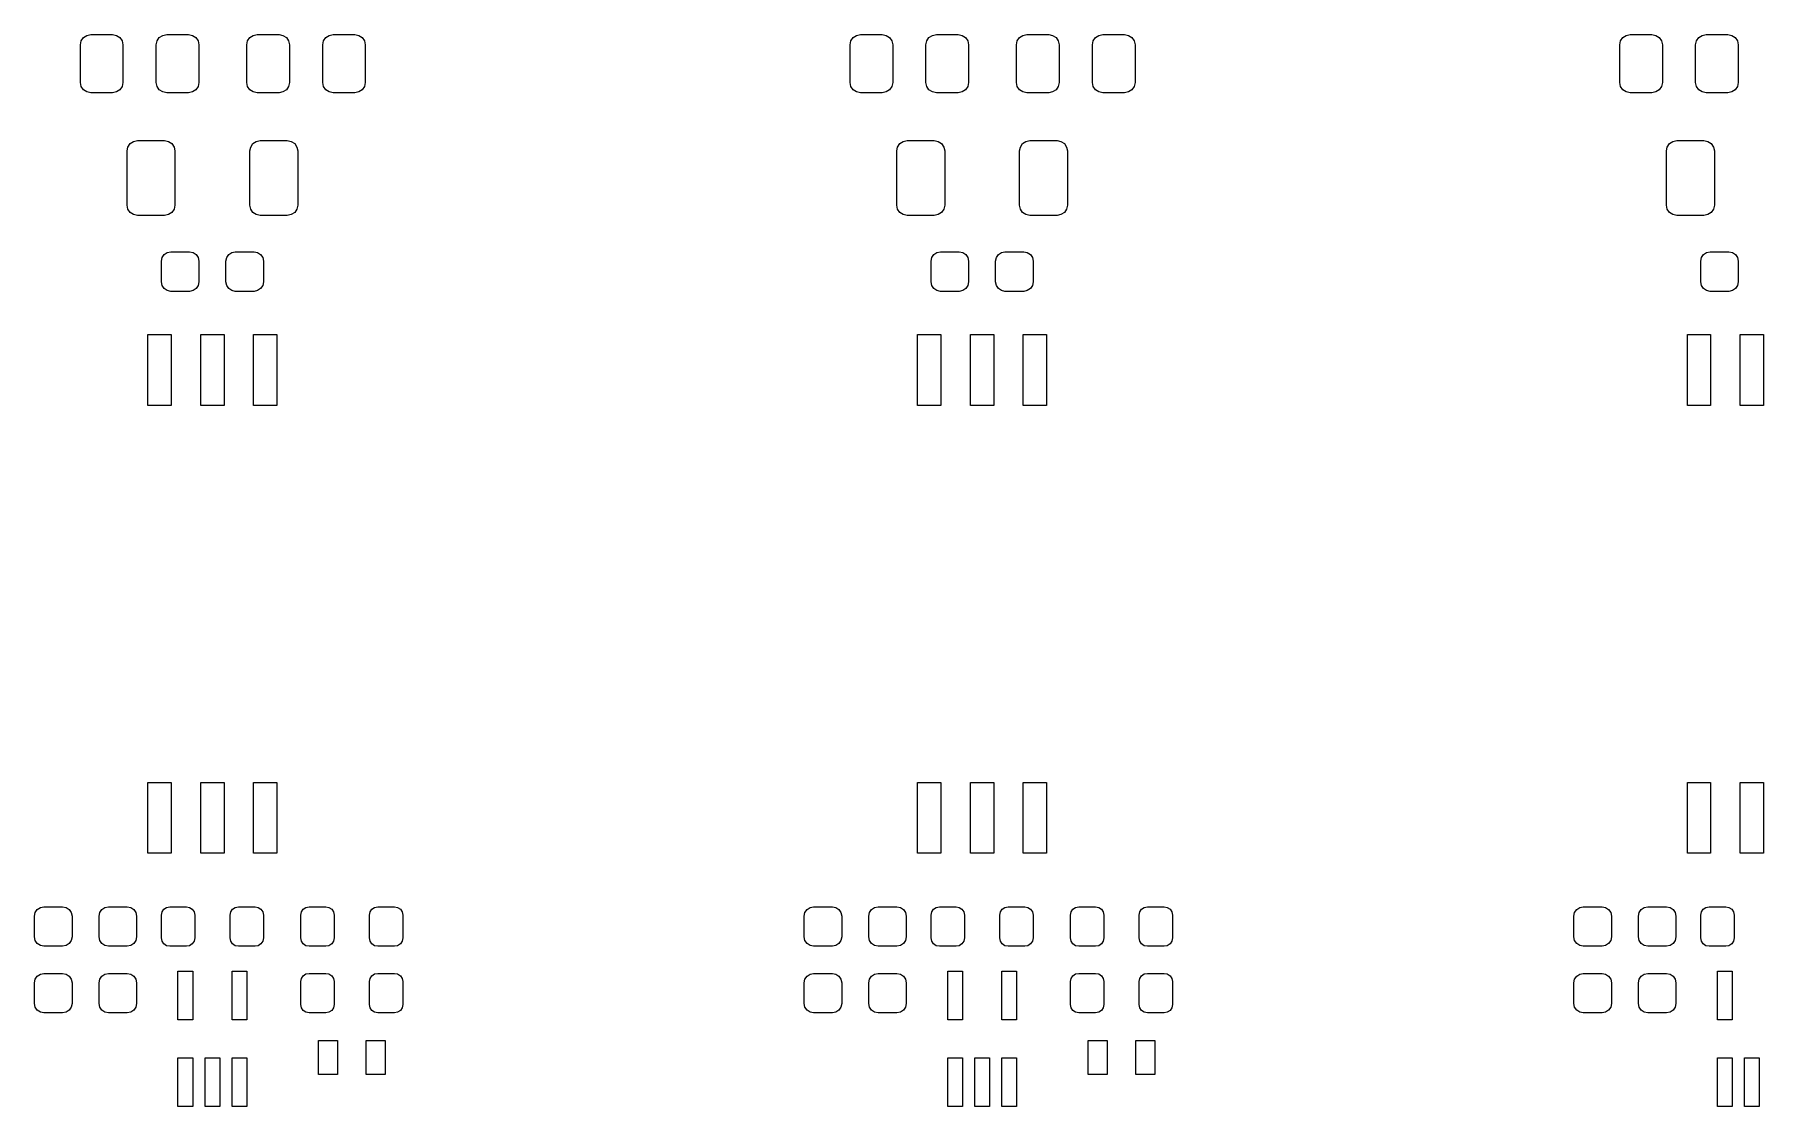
# Model space of a CAD drawing. Extents: x 64 to 235, y -116 to -62.
# Drawn here: x 110.52 to 152.08, y -116.13 to -90.35 of the extents above; entities that cross this region are included whole.
import ezdxf

# ---------------------------------------------------------------- set-up
doc = ezdxf.new("R2010")
doc.units = 0
doc.layers.add('BLACK', color=7, linetype='CONTINUOUS')

msp = doc.modelspace()

# ---------------------------------------------------------------- linework, layer by layer
at = {"layer": 'BLACK', "linetype": 'CONTINUOUS'}
for p, q in [((111.625, -90.6), (111.64403, -90.504329)), ((111.64403, -90.504329), (111.698223, -90.423223)), ((111.698223, -90.423223), (111.779329, -90.36903)), ((111.779329, -90.36903), (111.875, -90.35)), ((111.875, -90.35), (112.4, -90.35)), ((112.4, -90.35), (112.495671, -90.36903)), ((112.495671, -90.36903), (112.576777, -90.423223)), ((112.576777, -90.423223), (112.63097, -90.504329)), ((112.63097, -90.504329), (112.65, -90.6)), ((113.45, -90.6), (113.46903, -90.504329)), ((113.46903, -90.504329), (113.523223, -90.423223)), ((113.523223, -90.423223), (113.604329, -90.36903)), ((113.604329, -90.36903), (113.7, -90.35)), ((113.7, -90.35), (114.225, -90.35)), ((114.225, -90.35), (114.320671, -90.36903)), ((114.320671, -90.36903), (114.401777, -90.423223)), ((114.401777, -90.423223), (114.45597, -90.504329)), ((114.45597, -90.504329), (114.475, -90.6)), ((115.625, -90.6), (115.64403, -90.504329)), ((115.64403, -90.504329), (115.698223, -90.423223)), ((115.698223, -90.423223), (115.779329, -90.36903)), ((115.779329, -90.36903), (115.875, -90.35)), ((115.875, -90.35), (116.4, -90.35)), ((116.4, -90.35), (116.495671, -90.36903)), ((116.495671, -90.36903), (116.576777, -90.423223)), ((116.576777, -90.423223), (116.63097, -90.504329)), ((116.63097, -90.504329), (116.65, -90.6)), ((117.45, -90.6), (117.46903, -90.504329)), ((117.46903, -90.504329), (117.523223, -90.423223)), ((117.523223, -90.423223), (117.604329, -90.36903)), ((117.604329, -90.36903), (117.7, -90.35)), ((117.7, -90.35), (118.225, -90.35)), ((118.225, -90.35), (118.320671, -90.36903)), ((118.320671, -90.36903), (118.401777, -90.423223)), ((118.401777, -90.423223), (118.45597, -90.504329)), ((118.45597, -90.504329), (118.475, -90.6)), ((130.125, -90.6), (130.14403, -90.504329)), ((130.14403, -90.504329), (130.198223, -90.423223)), ((130.198223, -90.423223), (130.279329, -90.36903)), ((130.279329, -90.36903), (130.375, -90.35)), ((130.375, -90.35), (130.9, -90.35)), ((130.9, -90.35), (130.995671, -90.36903)), ((130.995671, -90.36903), (131.076777, -90.423223)), ((131.076777, -90.423223), (131.13097, -90.504329)), ((131.13097, -90.504329), (131.15, -90.6)), ((131.95, -90.6), (131.96903, -90.504329)), ((131.96903, -90.504329), (132.023223, -90.423223)), ((132.023223, -90.423223), (132.104329, -90.36903)), ((132.104329, -90.36903), (132.2, -90.35)), ((132.2, -90.35), (132.725, -90.35)), ((132.725, -90.35), (132.820671, -90.36903)), ((132.820671, -90.36903), (132.901777, -90.423223)), ((132.901777, -90.423223), (132.95597, -90.504329)), ((132.95597, -90.504329), (132.975, -90.6)), ((134.125, -90.6), (134.14403, -90.504329)), ((134.14403, -90.504329), (134.198223, -90.423223)), ((134.198223, -90.423223), (134.279329, -90.36903)), ((134.279329, -90.36903), (134.375, -90.35)), ((134.375, -90.35), (134.9, -90.35)), ((134.9, -90.35), (134.995671, -90.36903)), ((134.995671, -90.36903), (135.076777, -90.423223)), ((135.076777, -90.423223), (135.13097, -90.504329)), ((135.13097, -90.504329), (135.15, -90.6)), ((135.95, -90.6), (135.96903, -90.504329)), ((135.96903, -90.504329), (136.023223, -90.423223)), ((136.023223, -90.423223), (136.104329, -90.36903)), ((136.104329, -90.36903), (136.2, -90.35)), ((136.2, -90.35), (136.725, -90.35)), ((136.725, -90.35), (136.820671, -90.36903)), ((136.820671, -90.36903), (136.901777, -90.423223)), ((136.901777, -90.423223), (136.95597, -90.504329)), ((136.95597, -90.504329), (136.975, -90.6)), ((148.625, -90.6), (148.64403, -90.504329)), ((148.64403, -90.504329), (148.698223, -90.423223)), ((148.698223, -90.423223), (148.779329, -90.36903)), ((148.779329, -90.36903), (148.875, -90.35)), ((148.875, -90.35), (149.4, -90.35)), ((149.4, -90.35), (149.495671, -90.36903)), ((149.495671, -90.36903), (149.576777, -90.423223)), ((149.576777, -90.423223), (149.63097, -90.504329)), ((149.63097, -90.504329), (149.65, -90.6)), ((150.45, -90.6), (150.46903, -90.504329)), ((150.46903, -90.504329), (150.523223, -90.423223)), ((150.523223, -90.423223), (150.604329, -90.36903)), ((150.604329, -90.36903), (150.7, -90.35)), ((150.7, -90.35), (151.225, -90.35)), ((151.225, -90.35), (151.320671, -90.36903)), ((151.320671, -90.36903), (151.401777, -90.423223)), ((151.401777, -90.423223), (151.45597, -90.504329)), ((151.45597, -90.504329), (151.475, -90.6)), ((111.625, -91.5), (111.625, -90.6)), ((112.65, -90.6), (112.65, -91.5)), ((113.45, -91.5), (113.45, -90.6)), ((114.475, -90.6), (114.475, -91.5)), ((115.625, -91.5), (115.625, -90.6)), ((116.65, -90.6), (116.65, -91.5)), ((117.45, -91.5), (117.45, -90.6)), ((118.475, -90.6), (118.475, -91.5)), ((130.125, -91.5), (130.125, -90.6)), ((131.15, -90.6), (131.15, -91.5)), ((131.95, -91.5), (131.95, -90.6)), ((132.975, -90.6), (132.975, -91.5)), ((134.125, -91.5), (134.125, -90.6)), ((135.15, -90.6), (135.15, -91.5)), ((135.95, -91.5), (135.95, -90.6)), ((136.975, -90.6), (136.975, -91.5)), ((148.625, -91.5), (148.625, -90.6)), ((149.65, -90.6), (149.65, -91.5)), ((150.45, -91.5), (150.45, -90.6)), ((151.475, -90.6), (151.475, -91.5)), ((111.64403, -91.595671), (111.625, -91.5)), ((111.698223, -91.676777), (111.64403, -91.595671)), ((111.779329, -91.73097), (111.698223, -91.676777)), ((111.875, -91.75), (111.779329, -91.73097)), ((112.4, -91.75), (111.875, -91.75)), ((112.495671, -91.73097), (112.4, -91.75)), ((112.576777, -91.676777), (112.495671, -91.73097)), ((112.63097, -91.595671), (112.576777, -91.676777)), ((112.65, -91.5), (112.63097, -91.595671)), ((113.46903, -91.595671), (113.45, -91.5)), ((113.523223, -91.676777), (113.46903, -91.595671)), ((113.604329, -91.73097), (113.523223, -91.676777)), ((113.7, -91.75), (113.604329, -91.73097)), ((114.225, -91.75), (113.7, -91.75)), ((114.320671, -91.73097), (114.225, -91.75)), ((114.401777, -91.676777), (114.320671, -91.73097)), ((114.45597, -91.595671), (114.401777, -91.676777)), ((114.475, -91.5), (114.45597, -91.595671)), ((115.64403, -91.595671), (115.625, -91.5)), ((115.698223, -91.676777), (115.64403, -91.595671)), ((115.779329, -91.73097), (115.698223, -91.676777)), ((115.875, -91.75), (115.779329, -91.73097)), ((116.4, -91.75), (115.875, -91.75)), ((116.495671, -91.73097), (116.4, -91.75)), ((116.576777, -91.676777), (116.495671, -91.73097)), ((116.63097, -91.595671), (116.576777, -91.676777)), ((116.65, -91.5), (116.63097, -91.595671)), ((117.46903, -91.595671), (117.45, -91.5)), ((117.523223, -91.676777), (117.46903, -91.595671)), ((117.604329, -91.73097), (117.523223, -91.676777)), ((117.7, -91.75), (117.604329, -91.73097)), ((118.225, -91.75), (117.7, -91.75)), ((118.320671, -91.73097), (118.225, -91.75)), ((118.401777, -91.676777), (118.320671, -91.73097)), ((118.45597, -91.595671), (118.401777, -91.676777)), ((118.475, -91.5), (118.45597, -91.595671)), ((130.14403, -91.595671), (130.125, -91.5)), ((130.198223, -91.676777), (130.14403, -91.595671)), ((130.279329, -91.73097), (130.198223, -91.676777)), ((130.375, -91.75), (130.279329, -91.73097)), ((130.9, -91.75), (130.375, -91.75)), ((130.995671, -91.73097), (130.9, -91.75)), ((131.076777, -91.676777), (130.995671, -91.73097)), ((131.13097, -91.595671), (131.076777, -91.676777)), ((131.15, -91.5), (131.13097, -91.595671)), ((131.96903, -91.595671), (131.95, -91.5)), ((132.023223, -91.676777), (131.96903, -91.595671)), ((132.104329, -91.73097), (132.023223, -91.676777)), ((132.2, -91.75), (132.104329, -91.73097)), ((132.725, -91.75), (132.2, -91.75)), ((132.820671, -91.73097), (132.725, -91.75)), ((132.901777, -91.676777), (132.820671, -91.73097)), ((132.95597, -91.595671), (132.901777, -91.676777)), ((132.975, -91.5), (132.95597, -91.595671)), ((134.14403, -91.595671), (134.125, -91.5)), ((134.198223, -91.676777), (134.14403, -91.595671)), ((134.279329, -91.73097), (134.198223, -91.676777)), ((134.375, -91.75), (134.279329, -91.73097)), ((134.9, -91.75), (134.375, -91.75)), ((134.995671, -91.73097), (134.9, -91.75)), ((135.076777, -91.676777), (134.995671, -91.73097)), ((135.13097, -91.595671), (135.076777, -91.676777)), ((135.15, -91.5), (135.13097, -91.595671)), ((135.96903, -91.595671), (135.95, -91.5)), ((136.023223, -91.676777), (135.96903, -91.595671)), ((136.104329, -91.73097), (136.023223, -91.676777)), ((136.2, -91.75), (136.104329, -91.73097)), ((136.725, -91.75), (136.2, -91.75)), ((136.820671, -91.73097), (136.725, -91.75)), ((136.901777, -91.676777), (136.820671, -91.73097)), ((136.95597, -91.595671), (136.901777, -91.676777)), ((136.975, -91.5), (136.95597, -91.595671)), ((148.64403, -91.595671), (148.625, -91.5)), ((148.698223, -91.676777), (148.64403, -91.595671)), ((148.779329, -91.73097), (148.698223, -91.676777)), ((148.875, -91.75), (148.779329, -91.73097)), ((149.4, -91.75), (148.875, -91.75)), ((149.495671, -91.73097), (149.4, -91.75)), ((149.576777, -91.676777), (149.495671, -91.73097)), ((149.63097, -91.595671), (149.576777, -91.676777)), ((149.65, -91.5), (149.63097, -91.595671)), ((150.46903, -91.595671), (150.45, -91.5)), ((150.523223, -91.676777), (150.46903, -91.595671)), ((150.604329, -91.73097), (150.523223, -91.676777)), ((150.7, -91.75), (150.604329, -91.73097)), ((151.225, -91.75), (150.7, -91.75)), ((151.320671, -91.73097), (151.225, -91.75)), ((151.401777, -91.676777), (151.320671, -91.73097)), ((151.45597, -91.595671), (151.401777, -91.676777)), ((151.475, -91.5), (151.45597, -91.595671)), ((112.75, -93.15), (112.76903, -93.054329)), ((112.76903, -93.054329), (112.823223, -92.973223)), ((112.823223, -92.973223), (112.904329, -92.91903)), ((112.904329, -92.91903), (113, -92.9)), ((113, -92.9), (113.65, -92.9)), ((113.65, -92.9), (113.745671, -92.91903)), ((113.745671, -92.91903), (113.826777, -92.973223)), ((113.826777, -92.973223), (113.88097, -93.054329)), ((113.88097, -93.054329), (113.9, -93.15)), ((115.7, -93.15), (115.71903, -93.054329)), ((115.71903, -93.054329), (115.773223, -92.973223)), ((115.773223, -92.973223), (115.854329, -92.91903)), ((115.854329, -92.91903), (115.95, -92.9)), ((115.95, -92.9), (116.6, -92.9)), ((116.6, -92.9), (116.695671, -92.91903)), ((116.695671, -92.91903), (116.776777, -92.973223)), ((116.776777, -92.973223), (116.83097, -93.054329)), ((116.83097, -93.054329), (116.85, -93.15)), ((131.25, -93.15), (131.26903, -93.054329)), ((131.26903, -93.054329), (131.323223, -92.973223)), ((131.323223, -92.973223), (131.404329, -92.91903)), ((131.404329, -92.91903), (131.5, -92.9)), ((131.5, -92.9), (132.15, -92.9)), ((132.15, -92.9), (132.245671, -92.91903)), ((132.245671, -92.91903), (132.326777, -92.973223)), ((132.326777, -92.973223), (132.38097, -93.054329)), ((132.38097, -93.054329), (132.4, -93.15)), ((134.2, -93.15), (134.21903, -93.054329)), ((134.21903, -93.054329), (134.273223, -92.973223)), ((134.273223, -92.973223), (134.354329, -92.91903)), ((134.354329, -92.91903), (134.45, -92.9)), ((134.45, -92.9), (135.1, -92.9)), ((135.1, -92.9), (135.195671, -92.91903)), ((135.195671, -92.91903), (135.276777, -92.973223)), ((135.276777, -92.973223), (135.33097, -93.054329)), ((135.33097, -93.054329), (135.35, -93.15)), ((149.75, -93.15), (149.76903, -93.054329)), ((149.76903, -93.054329), (149.823223, -92.973223)), ((149.823223, -92.973223), (149.904329, -92.91903)), ((149.904329, -92.91903), (150, -92.9)), ((150, -92.9), (150.65, -92.9)), ((150.65, -92.9), (150.745671, -92.91903)), ((150.745671, -92.91903), (150.826777, -92.973223)), ((150.826777, -92.973223), (150.88097, -93.054329)), ((150.88097, -93.054329), (150.9, -93.15)), ((112.75, -94.45), (112.75, -93.15)), ((113.9, -93.15), (113.9, -94.45)), ((115.7, -94.45), (115.7, -93.15)), ((116.85, -93.15), (116.85, -94.45)), ((131.25, -94.45), (131.25, -93.15)), ((132.4, -93.15), (132.4, -94.45)), ((134.2, -94.45), (134.2, -93.15)), ((135.35, -93.15), (135.35, -94.45)), ((149.75, -94.45), (149.75, -93.15)), ((150.9, -93.15), (150.9, -94.45)), ((112.76903, -94.545671), (112.75, -94.45)), ((112.823223, -94.626777), (112.76903, -94.545671)), ((112.904329, -94.68097), (112.823223, -94.626777)), ((113, -94.7), (112.904329, -94.68097)), ((113.65, -94.7), (113, -94.7)), ((113.745671, -94.68097), (113.65, -94.7)), ((113.826777, -94.626777), (113.745671, -94.68097)), ((113.88097, -94.545671), (113.826777, -94.626777)), ((113.9, -94.45), (113.88097, -94.545671)), ((115.71903, -94.545671), (115.7, -94.45)), ((115.773223, -94.626777), (115.71903, -94.545671)), ((115.854329, -94.68097), (115.773223, -94.626777)), ((115.95, -94.7), (115.854329, -94.68097)), ((116.6, -94.7), (115.95, -94.7)), ((116.695671, -94.68097), (116.6, -94.7)), ((116.776777, -94.626777), (116.695671, -94.68097)), ((116.83097, -94.545671), (116.776777, -94.626777)), ((116.85, -94.45), (116.83097, -94.545671)), ((131.26903, -94.545671), (131.25, -94.45)), ((131.323223, -94.626777), (131.26903, -94.545671)), ((131.404329, -94.68097), (131.323223, -94.626777)), ((131.5, -94.7), (131.404329, -94.68097)), ((132.15, -94.7), (131.5, -94.7)), ((132.245671, -94.68097), (132.15, -94.7)), ((132.326777, -94.626777), (132.245671, -94.68097)), ((132.38097, -94.545671), (132.326777, -94.626777)), ((132.4, -94.45), (132.38097, -94.545671)), ((134.21903, -94.545671), (134.2, -94.45)), ((134.273223, -94.626777), (134.21903, -94.545671)), ((134.354329, -94.68097), (134.273223, -94.626777)), ((134.45, -94.7), (134.354329, -94.68097)), ((135.1, -94.7), (134.45, -94.7)), ((135.195671, -94.68097), (135.1, -94.7)), ((135.276777, -94.626777), (135.195671, -94.68097)), ((135.33097, -94.545671), (135.276777, -94.626777)), ((135.35, -94.45), (135.33097, -94.545671)), ((149.76903, -94.545671), (149.75, -94.45)), ((149.823223, -94.626777), (149.76903, -94.545671)), ((149.904329, -94.68097), (149.823223, -94.626777)), ((150, -94.7), (149.904329, -94.68097)), ((150.65, -94.7), (150, -94.7)), ((150.745671, -94.68097), (150.65, -94.7)), ((150.826777, -94.626777), (150.745671, -94.68097)), ((150.88097, -94.545671), (150.826777, -94.626777)), ((150.9, -94.45), (150.88097, -94.545671)), ((113.713896, -95.592127), (113.8, -95.575)), ((113.8, -95.575), (114.25, -95.575)), ((114.25, -95.575), (114.336104, -95.592127)), ((115.263896, -95.592127), (115.35, -95.575)), ((115.35, -95.575), (115.8, -95.575)), ((115.8, -95.575), (115.886104, -95.592127)), ((132.213896, -95.592127), (132.3, -95.575)), ((132.3, -95.575), (132.75, -95.575)), ((132.75, -95.575), (132.836104, -95.592127)), ((133.763896, -95.592127), (133.85, -95.575)), ((133.85, -95.575), (134.3, -95.575)), ((134.3, -95.575), (134.386104, -95.592127)), ((150.713896, -95.592127), (150.8, -95.575)), ((150.8, -95.575), (151.25, -95.575)), ((151.25, -95.575), (151.336104, -95.592127)), ((113.575, -95.8), (113.592127, -95.713896)), ((113.575, -96.3), (113.575, -95.8)), ((113.592127, -95.713896), (113.640901, -95.640901)), ((113.640901, -95.640901), (113.713896, -95.592127)), ((114.336104, -95.592127), (114.409099, -95.640901)), ((114.409099, -95.640901), (114.457873, -95.713896)), ((114.457873, -95.713896), (114.475, -95.8)), ((114.475, -95.8), (114.475, -96.3)), ((115.125, -95.8), (115.142127, -95.713896)), ((115.125, -96.3), (115.125, -95.8)), ((115.142127, -95.713896), (115.190901, -95.640901)), ((115.190901, -95.640901), (115.263896, -95.592127)), ((115.886104, -95.592127), (115.959099, -95.640901)), ((115.959099, -95.640901), (116.007873, -95.713896)), ((116.007873, -95.713896), (116.025, -95.8)), ((116.025, -95.8), (116.025, -96.3)), ((132.075, -95.8), (132.092127, -95.713896)), ((132.075, -96.3), (132.075, -95.8)), ((132.092127, -95.713896), (132.140901, -95.640901)), ((132.140901, -95.640901), (132.213896, -95.592127)), ((132.836104, -95.592127), (132.909099, -95.640901)), ((132.909099, -95.640901), (132.957873, -95.713896)), ((132.957873, -95.713896), (132.975, -95.8)), ((132.975, -95.8), (132.975, -96.3)), ((133.625, -95.8), (133.642127, -95.713896)), ((133.625, -96.3), (133.625, -95.8)), ((133.642127, -95.713896), (133.690901, -95.640901)), ((133.690901, -95.640901), (133.763896, -95.592127)), ((134.386104, -95.592127), (134.459099, -95.640901)), ((134.459099, -95.640901), (134.507873, -95.713896)), ((134.507873, -95.713896), (134.525, -95.8)), ((134.525, -95.8), (134.525, -96.3)), ((150.575, -95.8), (150.592127, -95.713896)), ((150.575, -96.3), (150.575, -95.8)), ((150.592127, -95.713896), (150.640901, -95.640901)), ((150.640901, -95.640901), (150.713896, -95.592127)), ((151.336104, -95.592127), (151.409099, -95.640901)), ((151.409099, -95.640901), (151.457873, -95.713896)), ((151.457873, -95.713896), (151.475, -95.8)), ((151.475, -95.8), (151.475, -96.3)), ((113.592127, -96.386104), (113.575, -96.3)), ((113.640901, -96.459099), (113.592127, -96.386104)), ((114.457873, -96.386104), (114.409099, -96.459099)), ((114.475, -96.3), (114.457873, -96.386104)), ((115.142127, -96.386104), (115.125, -96.3)), ((115.190901, -96.459099), (115.142127, -96.386104)), ((116.007873, -96.386104), (115.959099, -96.459099)), ((116.025, -96.3), (116.007873, -96.386104)), ((132.092127, -96.386104), (132.075, -96.3)), ((132.140901, -96.459099), (132.092127, -96.386104)), ((132.957873, -96.386104), (132.909099, -96.459099)), ((132.975, -96.3), (132.957873, -96.386104)), ((133.642127, -96.386104), (133.625, -96.3)), ((133.690901, -96.459099), (133.642127, -96.386104)), ((134.507873, -96.386104), (134.459099, -96.459099)), ((134.525, -96.3), (134.507873, -96.386104)), ((150.592127, -96.386104), (150.575, -96.3)), ((150.640901, -96.459099), (150.592127, -96.386104)), ((151.457873, -96.386104), (151.409099, -96.459099)), ((151.475, -96.3), (151.457873, -96.386104)), ((113.713896, -96.507873), (113.640901, -96.459099)), ((113.8, -96.525), (113.713896, -96.507873)), ((114.25, -96.525), (113.8, -96.525)), ((114.336104, -96.507873), (114.25, -96.525)), ((114.409099, -96.459099), (114.336104, -96.507873)), ((115.263896, -96.507873), (115.190901, -96.459099)), ((115.35, -96.525), (115.263896, -96.507873)), ((115.8, -96.525), (115.35, -96.525)), ((115.886104, -96.507873), (115.8, -96.525)), ((115.959099, -96.459099), (115.886104, -96.507873)), ((132.213896, -96.507873), (132.140901, -96.459099)), ((132.3, -96.525), (132.213896, -96.507873)), ((132.75, -96.525), (132.3, -96.525)), ((132.836104, -96.507873), (132.75, -96.525)), ((132.909099, -96.459099), (132.836104, -96.507873)), ((133.763896, -96.507873), (133.690901, -96.459099)), ((133.85, -96.525), (133.763896, -96.507873)), ((134.3, -96.525), (133.85, -96.525)), ((134.386104, -96.507873), (134.3, -96.525)), ((134.459099, -96.459099), (134.386104, -96.507873)), ((150.713896, -96.507873), (150.640901, -96.459099)), ((150.8, -96.525), (150.713896, -96.507873)), ((151.25, -96.525), (150.8, -96.525)), ((151.336104, -96.507873), (151.25, -96.525)), ((151.409099, -96.459099), (151.336104, -96.507873)), ((113.2506, -99.2661), (113.2506, -97.5643)), ((113.2506, -97.5643), (113.8094, -97.5643)), ((113.8094, -97.5643), (113.8094, -99.2661)), ((114.5206, -99.2661), (114.5206, -97.5643)), ((114.5206, -97.5643), (115.0794, -97.5643)), ((115.0794, -97.5643), (115.0794, -99.2661)), ((115.7906, -99.2661), (115.7906, -97.5643)), ((115.7906, -97.5643), (116.3494, -97.5643)), ((116.3494, -97.5643), (116.3494, -99.2661)), ((131.7506, -99.2661), (131.7506, -97.5643)), ((131.7506, -97.5643), (132.3094, -97.5643)), ((132.3094, -97.5643), (132.3094, -99.2661)), ((133.0206, -99.2661), (133.0206, -97.5643)), ((133.0206, -97.5643), (133.5794, -97.5643)), ((133.5794, -97.5643), (133.5794, -99.2661)), ((134.2906, -99.2661), (134.2906, -97.5643)), ((134.2906, -97.5643), (134.8494, -97.5643)), ((134.8494, -97.5643), (134.8494, -99.2661)), ((150.2506, -99.2661), (150.2506, -97.5643)), ((150.2506, -97.5643), (150.8094, -97.5643)), ((150.8094, -97.5643), (150.8094, -99.2661)), ((151.5206, -99.2661), (151.5206, -97.5643)), ((151.5206, -97.5643), (152.0794, -97.5643)), ((152.0794, -97.5643), (152.0794, -99.2661)), ((113.8094, -99.2661), (113.2506, -99.2661)), ((115.0794, -99.2661), (114.5206, -99.2661)), ((116.3494, -99.2661), (115.7906, -99.2661)), ((132.3094, -99.2661), (131.7506, -99.2661)), ((133.5794, -99.2661), (133.0206, -99.2661)), ((134.8494, -99.2661), (134.2906, -99.2661)), ((150.8094, -99.2661), (150.2506, -99.2661)), ((152.0794, -99.2661), (151.5206, -99.2661)), ((113.2506, -110.0357), (113.2506, -108.3339)), ((113.2506, -108.3339), (113.8094, -108.3339)), ((113.8094, -108.3339), (113.8094, -110.0357)), ((114.5206, -110.0357), (114.5206, -108.3339)), ((114.5206, -108.3339), (115.0794, -108.3339)), ((115.0794, -108.3339), (115.0794, -110.0357)), ((115.7906, -110.0357), (115.7906, -108.3339)), ((115.7906, -108.3339), (116.3494, -108.3339)), ((116.3494, -108.3339), (116.3494, -110.0357)), ((131.7506, -110.0357), (131.7506, -108.3339)), ((131.7506, -108.3339), (132.3094, -108.3339)), ((132.3094, -108.3339), (132.3094, -110.0357)), ((133.0206, -110.0357), (133.0206, -108.3339)), ((133.0206, -108.3339), (133.5794, -108.3339)), ((133.5794, -108.3339), (133.5794, -110.0357)), ((134.2906, -110.0357), (134.2906, -108.3339)), ((134.2906, -108.3339), (134.8494, -108.3339)), ((134.8494, -108.3339), (134.8494, -110.0357)), ((150.2506, -110.0357), (150.2506, -108.3339)), ((150.2506, -108.3339), (150.8094, -108.3339)), ((150.8094, -108.3339), (150.8094, -110.0357)), ((151.5206, -110.0357), (151.5206, -108.3339)), ((151.5206, -108.3339), (152.0794, -108.3339)), ((152.0794, -108.3339), (152.0794, -110.0357)), ((113.8094, -110.0357), (113.2506, -110.0357)), ((115.0794, -110.0357), (114.5206, -110.0357)), ((116.3494, -110.0357), (115.7906, -110.0357)), ((132.3094, -110.0357), (131.7506, -110.0357)), ((133.5794, -110.0357), (133.0206, -110.0357)), ((134.8494, -110.0357), (134.2906, -110.0357)), ((150.8094, -110.0357), (150.2506, -110.0357)), ((152.0794, -110.0357), (151.5206, -110.0357)), ((110.590901, -111.390901), (110.663896, -111.342127)), ((110.663896, -111.342127), (110.75, -111.325)), ((110.75, -111.325), (111.2, -111.325)), ((111.2, -111.325), (111.286104, -111.342127)), ((111.286104, -111.342127), (111.359099, -111.390901)), ((112.140901, -111.390901), (112.213896, -111.342127)), ((112.213896, -111.342127), (112.3, -111.325)), ((112.3, -111.325), (112.75, -111.325)), ((112.75, -111.325), (112.836104, -111.342127)), ((112.836104, -111.342127), (112.909099, -111.390901)), ((113.633579, -111.383579), (113.698463, -111.340224)), ((113.698463, -111.340224), (113.775, -111.325)), ((113.775, -111.325), (114.175, -111.325)), ((114.175, -111.325), (114.251537, -111.340224)), ((114.251537, -111.340224), (114.316421, -111.383579)), ((115.283579, -111.383579), (115.348463, -111.340224)), ((115.348463, -111.340224), (115.425, -111.325)), ((115.425, -111.325), (115.825, -111.325)), ((115.825, -111.325), (115.901537, -111.340224)), ((115.901537, -111.340224), (115.966421, -111.383579)), ((116.983579, -111.383579), (117.048463, -111.340224)), ((117.048463, -111.340224), (117.125, -111.325)), ((117.125, -111.325), (117.525, -111.325)), ((117.525, -111.325), (117.601537, -111.340224)), ((117.601537, -111.340224), (117.666421, -111.383579)), ((118.633579, -111.383579), (118.698463, -111.340224)), ((118.698463, -111.340224), (118.775, -111.325)), ((118.775, -111.325), (119.175, -111.325)), ((119.175, -111.325), (119.251537, -111.340224)), ((119.251537, -111.340224), (119.316421, -111.383579)), ((129.090901, -111.390901), (129.163896, -111.342127)), ((129.163896, -111.342127), (129.25, -111.325)), ((129.25, -111.325), (129.7, -111.325)), ((129.7, -111.325), (129.786104, -111.342127)), ((129.786104, -111.342127), (129.859099, -111.390901)), ((130.640901, -111.390901), (130.713896, -111.342127)), ((130.713896, -111.342127), (130.8, -111.325)), ((130.8, -111.325), (131.25, -111.325)), ((131.25, -111.325), (131.336104, -111.342127)), ((131.336104, -111.342127), (131.409099, -111.390901)), ((132.133579, -111.383579), (132.198463, -111.340224)), ((132.198463, -111.340224), (132.275, -111.325)), ((132.275, -111.325), (132.675, -111.325)), ((132.675, -111.325), (132.751537, -111.340224)), ((132.751537, -111.340224), (132.816421, -111.383579)), ((133.783579, -111.383579), (133.848463, -111.340224)), ((133.848463, -111.340224), (133.925, -111.325)), ((133.925, -111.325), (134.325, -111.325)), ((134.325, -111.325), (134.401537, -111.340224)), ((134.401537, -111.340224), (134.466421, -111.383579)), ((135.483579, -111.383579), (135.548463, -111.340224)), ((135.548463, -111.340224), (135.625, -111.325)), ((135.625, -111.325), (136.025, -111.325)), ((136.025, -111.325), (136.101537, -111.340224)), ((136.101537, -111.340224), (136.166421, -111.383579)), ((137.133579, -111.383579), (137.198463, -111.340224)), ((137.198463, -111.340224), (137.275, -111.325)), ((137.275, -111.325), (137.675, -111.325)), ((137.675, -111.325), (137.751537, -111.340224)), ((137.751537, -111.340224), (137.816421, -111.383579)), ((147.590901, -111.390901), (147.663896, -111.342127)), ((147.663896, -111.342127), (147.75, -111.325)), ((147.75, -111.325), (148.2, -111.325)), ((148.2, -111.325), (148.286104, -111.342127)), ((148.286104, -111.342127), (148.359099, -111.390901)), ((149.140901, -111.390901), (149.213896, -111.342127)), ((149.213896, -111.342127), (149.3, -111.325)), ((149.3, -111.325), (149.75, -111.325)), ((149.75, -111.325), (149.836104, -111.342127)), ((149.836104, -111.342127), (149.909099, -111.390901)), ((150.633579, -111.383579), (150.698463, -111.340224)), ((150.698463, -111.340224), (150.775, -111.325)), ((150.775, -111.325), (151.175, -111.325)), ((151.175, -111.325), (151.251537, -111.340224)), ((151.251537, -111.340224), (151.316421, -111.383579)), ((110.525, -111.55), (110.542127, -111.463896)), ((110.525, -112.05), (110.525, -111.55)), ((110.542127, -111.463896), (110.590901, -111.390901)), ((111.359099, -111.390901), (111.407873, -111.463896)), ((111.407873, -111.463896), (111.425, -111.55)), ((111.425, -111.55), (111.425, -112.05)), ((112.075, -111.55), (112.092127, -111.463896)), ((112.075, -112.05), (112.075, -111.55)), ((112.092127, -111.463896), (112.140901, -111.390901)), ((112.909099, -111.390901), (112.957873, -111.463896)), ((112.957873, -111.463896), (112.975, -111.55)), ((112.975, -111.55), (112.975, -112.05)), ((113.575, -111.525), (113.590224, -111.448463)), ((113.575, -112.075), (113.575, -111.525)), ((113.590224, -111.448463), (113.633579, -111.383579)), ((114.316421, -111.383579), (114.359776, -111.448463)), ((114.359776, -111.448463), (114.375, -111.525)), ((114.375, -111.525), (114.375, -112.075)), ((115.225, -111.525), (115.240224, -111.448463)), ((115.225, -112.075), (115.225, -111.525)), ((115.240224, -111.448463), (115.283579, -111.383579)), ((115.966421, -111.383579), (116.009776, -111.448463)), ((116.009776, -111.448463), (116.025, -111.525)), ((116.025, -111.525), (116.025, -112.075)), ((116.925, -111.525), (116.940224, -111.448463)), ((116.925, -112.075), (116.925, -111.525)), ((116.940224, -111.448463), (116.983579, -111.383579)), ((117.666421, -111.383579), (117.709776, -111.448463)), ((117.709776, -111.448463), (117.725, -111.525)), ((117.725, -111.525), (117.725, -112.075)), ((118.575, -111.525), (118.590224, -111.448463)), ((118.575, -112.075), (118.575, -111.525)), ((118.590224, -111.448463), (118.633579, -111.383579)), ((119.316421, -111.383579), (119.359776, -111.448463)), ((119.359776, -111.448463), (119.375, -111.525)), ((119.375, -111.525), (119.375, -112.075)), ((129.025, -111.55), (129.042127, -111.463896)), ((129.025, -112.05), (129.025, -111.55)), ((129.042127, -111.463896), (129.090901, -111.390901)), ((129.859099, -111.390901), (129.907873, -111.463896)), ((129.907873, -111.463896), (129.925, -111.55)), ((129.925, -111.55), (129.925, -112.05)), ((130.575, -111.55), (130.592127, -111.463896)), ((130.575, -112.05), (130.575, -111.55)), ((130.592127, -111.463896), (130.640901, -111.390901)), ((131.409099, -111.390901), (131.457873, -111.463896)), ((131.457873, -111.463896), (131.475, -111.55)), ((131.475, -111.55), (131.475, -112.05)), ((132.075, -111.525), (132.090224, -111.448463)), ((132.075, -112.075), (132.075, -111.525)), ((132.090224, -111.448463), (132.133579, -111.383579)), ((132.816421, -111.383579), (132.859776, -111.448463)), ((132.859776, -111.448463), (132.875, -111.525)), ((132.875, -111.525), (132.875, -112.075)), ((133.725, -111.525), (133.740224, -111.448463)), ((133.725, -112.075), (133.725, -111.525)), ((133.740224, -111.448463), (133.783579, -111.383579)), ((134.466421, -111.383579), (134.509776, -111.448463)), ((134.509776, -111.448463), (134.525, -111.525)), ((134.525, -111.525), (134.525, -112.075)), ((135.425, -111.525), (135.440224, -111.448463)), ((135.425, -112.075), (135.425, -111.525)), ((135.440224, -111.448463), (135.483579, -111.383579)), ((136.166421, -111.383579), (136.209776, -111.448463)), ((136.209776, -111.448463), (136.225, -111.525)), ((136.225, -111.525), (136.225, -112.075)), ((137.075, -111.525), (137.090224, -111.448463)), ((137.075, -112.075), (137.075, -111.525)), ((137.090224, -111.448463), (137.133579, -111.383579)), ((137.816421, -111.383579), (137.859776, -111.448463)), ((137.859776, -111.448463), (137.875, -111.525)), ((137.875, -111.525), (137.875, -112.075)), ((147.525, -111.55), (147.542127, -111.463896)), ((147.525, -112.05), (147.525, -111.55)), ((147.542127, -111.463896), (147.590901, -111.390901)), ((148.359099, -111.390901), (148.407873, -111.463896)), ((148.407873, -111.463896), (148.425, -111.55)), ((148.425, -111.55), (148.425, -112.05)), ((149.075, -111.55), (149.092127, -111.463896)), ((149.075, -112.05), (149.075, -111.55)), ((149.092127, -111.463896), (149.140901, -111.390901)), ((149.909099, -111.390901), (149.957873, -111.463896)), ((149.957873, -111.463896), (149.975, -111.55)), ((149.975, -111.55), (149.975, -112.05)), ((150.575, -111.525), (150.590224, -111.448463)), ((150.575, -112.075), (150.575, -111.525)), ((150.590224, -111.448463), (150.633579, -111.383579)), ((151.316421, -111.383579), (151.359776, -111.448463)), ((151.359776, -111.448463), (151.375, -111.525)), ((151.375, -111.525), (151.375, -112.075)), ((110.542127, -112.136104), (110.525, -112.05)), ((110.590901, -112.209099), (110.542127, -112.136104)), ((111.407873, -112.136104), (111.359099, -112.209099)), ((111.425, -112.05), (111.407873, -112.136104)), ((112.092127, -112.136104), (112.075, -112.05)), ((112.140901, -112.209099), (112.092127, -112.136104)), ((112.957873, -112.136104), (112.909099, -112.209099)), ((112.975, -112.05), (112.957873, -112.136104)), ((113.590224, -112.151537), (113.575, -112.075)), ((113.633579, -112.216421), (113.590224, -112.151537)), ((114.359776, -112.151537), (114.316421, -112.216421)), ((114.375, -112.075), (114.359776, -112.151537)), ((115.240224, -112.151537), (115.225, -112.075)), ((115.283579, -112.216421), (115.240224, -112.151537)), ((116.009776, -112.151537), (115.966421, -112.216421)), ((116.025, -112.075), (116.009776, -112.151537)), ((116.940224, -112.151537), (116.925, -112.075)), ((116.983579, -112.216421), (116.940224, -112.151537)), ((117.709776, -112.151537), (117.666421, -112.216421)), ((117.725, -112.075), (117.709776, -112.151537)), ((118.590224, -112.151537), (118.575, -112.075)), ((118.633579, -112.216421), (118.590224, -112.151537)), ((119.359776, -112.151537), (119.316421, -112.216421)), ((119.375, -112.075), (119.359776, -112.151537)), ((129.042127, -112.136104), (129.025, -112.05)), ((129.090901, -112.209099), (129.042127, -112.136104)), ((129.907873, -112.136104), (129.859099, -112.209099)), ((129.925, -112.05), (129.907873, -112.136104)), ((130.592127, -112.136104), (130.575, -112.05)), ((130.640901, -112.209099), (130.592127, -112.136104)), ((131.457873, -112.136104), (131.409099, -112.209099)), ((131.475, -112.05), (131.457873, -112.136104)), ((132.090224, -112.151537), (132.075, -112.075)), ((132.133579, -112.216421), (132.090224, -112.151537)), ((132.859776, -112.151537), (132.816421, -112.216421)), ((132.875, -112.075), (132.859776, -112.151537)), ((133.740224, -112.151537), (133.725, -112.075)), ((133.783579, -112.216421), (133.740224, -112.151537)), ((134.509776, -112.151537), (134.466421, -112.216421)), ((134.525, -112.075), (134.509776, -112.151537)), ((135.440224, -112.151537), (135.425, -112.075)), ((135.483579, -112.216421), (135.440224, -112.151537)), ((136.209776, -112.151537), (136.166421, -112.216421)), ((136.225, -112.075), (136.209776, -112.151537)), ((137.090224, -112.151537), (137.075, -112.075)), ((137.133579, -112.216421), (137.090224, -112.151537)), ((137.859776, -112.151537), (137.816421, -112.216421)), ((137.875, -112.075), (137.859776, -112.151537)), ((147.542127, -112.136104), (147.525, -112.05)), ((147.590901, -112.209099), (147.542127, -112.136104)), ((148.407873, -112.136104), (148.359099, -112.209099)), ((148.425, -112.05), (148.407873, -112.136104)), ((149.092127, -112.136104), (149.075, -112.05)), ((149.140901, -112.209099), (149.092127, -112.136104)), ((149.957873, -112.136104), (149.909099, -112.209099)), ((149.975, -112.05), (149.957873, -112.136104)), ((150.590224, -112.151537), (150.575, -112.075)), ((150.633579, -112.216421), (150.590224, -112.151537)), ((151.359776, -112.151537), (151.316421, -112.216421)), ((151.375, -112.075), (151.359776, -112.151537)), ((110.663896, -112.257873), (110.590901, -112.209099)), ((110.75, -112.275), (110.663896, -112.257873)), ((111.2, -112.275), (110.75, -112.275)), ((111.286104, -112.257873), (111.2, -112.275)), ((111.359099, -112.209099), (111.286104, -112.257873)), ((112.213896, -112.257873), (112.140901, -112.209099)), ((112.3, -112.275), (112.213896, -112.257873)), ((112.75, -112.275), (112.3, -112.275)), ((112.836104, -112.257873), (112.75, -112.275)), ((112.909099, -112.209099), (112.836104, -112.257873)), ((113.698463, -112.259776), (113.633579, -112.216421)), ((113.775, -112.275), (113.698463, -112.259776)), ((114.175, -112.275), (113.775, -112.275)), ((114.251537, -112.259776), (114.175, -112.275)), ((114.316421, -112.216421), (114.251537, -112.259776)), ((115.348463, -112.259776), (115.283579, -112.216421)), ((115.425, -112.275), (115.348463, -112.259776)), ((115.825, -112.275), (115.425, -112.275)), ((115.901537, -112.259776), (115.825, -112.275)), ((115.966421, -112.216421), (115.901537, -112.259776)), ((117.048463, -112.259776), (116.983579, -112.216421)), ((117.125, -112.275), (117.048463, -112.259776)), ((117.525, -112.275), (117.125, -112.275)), ((117.601537, -112.259776), (117.525, -112.275)), ((117.666421, -112.216421), (117.601537, -112.259776)), ((118.698463, -112.259776), (118.633579, -112.216421)), ((118.775, -112.275), (118.698463, -112.259776)), ((119.175, -112.275), (118.775, -112.275)), ((119.251537, -112.259776), (119.175, -112.275)), ((119.316421, -112.216421), (119.251537, -112.259776)), ((129.163896, -112.257873), (129.090901, -112.209099)), ((129.25, -112.275), (129.163896, -112.257873)), ((129.7, -112.275), (129.25, -112.275)), ((129.786104, -112.257873), (129.7, -112.275)), ((129.859099, -112.209099), (129.786104, -112.257873)), ((130.713896, -112.257873), (130.640901, -112.209099)), ((130.8, -112.275), (130.713896, -112.257873)), ((131.25, -112.275), (130.8, -112.275)), ((131.336104, -112.257873), (131.25, -112.275)), ((131.409099, -112.209099), (131.336104, -112.257873)), ((132.198463, -112.259776), (132.133579, -112.216421)), ((132.275, -112.275), (132.198463, -112.259776)), ((132.675, -112.275), (132.275, -112.275)), ((132.751537, -112.259776), (132.675, -112.275)), ((132.816421, -112.216421), (132.751537, -112.259776)), ((133.848463, -112.259776), (133.783579, -112.216421)), ((133.925, -112.275), (133.848463, -112.259776)), ((134.325, -112.275), (133.925, -112.275)), ((134.401537, -112.259776), (134.325, -112.275)), ((134.466421, -112.216421), (134.401537, -112.259776)), ((135.548463, -112.259776), (135.483579, -112.216421)), ((135.625, -112.275), (135.548463, -112.259776)), ((136.025, -112.275), (135.625, -112.275)), ((136.101537, -112.259776), (136.025, -112.275)), ((136.166421, -112.216421), (136.101537, -112.259776)), ((137.198463, -112.259776), (137.133579, -112.216421)), ((137.275, -112.275), (137.198463, -112.259776)), ((137.675, -112.275), (137.275, -112.275)), ((137.751537, -112.259776), (137.675, -112.275)), ((137.816421, -112.216421), (137.751537, -112.259776)), ((147.663896, -112.257873), (147.590901, -112.209099)), ((147.75, -112.275), (147.663896, -112.257873)), ((148.2, -112.275), (147.75, -112.275)), ((148.286104, -112.257873), (148.2, -112.275)), ((148.359099, -112.209099), (148.286104, -112.257873)), ((149.213896, -112.257873), (149.140901, -112.209099)), ((149.3, -112.275), (149.213896, -112.257873)), ((149.75, -112.275), (149.3, -112.275)), ((149.836104, -112.257873), (149.75, -112.275)), ((149.909099, -112.209099), (149.836104, -112.257873)), ((150.698463, -112.259776), (150.633579, -112.216421)), ((150.775, -112.275), (150.698463, -112.259776)), ((151.175, -112.275), (150.775, -112.275)), ((151.251537, -112.259776), (151.175, -112.275)), ((151.316421, -112.216421), (151.251537, -112.259776)), ((110.542127, -113.063896), (110.590901, -112.990901)), ((110.590901, -112.990901), (110.663896, -112.942127)), ((110.663896, -112.942127), (110.75, -112.925)), ((110.75, -112.925), (111.2, -112.925)), ((111.2, -112.925), (111.286104, -112.942127)), ((111.286104, -112.942127), (111.359099, -112.990901)), ((111.359099, -112.990901), (111.407873, -113.063896)), ((112.092127, -113.063896), (112.140901, -112.990901)), ((112.140901, -112.990901), (112.213896, -112.942127)), ((112.213896, -112.942127), (112.3, -112.925)), ((112.3, -112.925), (112.75, -112.925)), ((112.75, -112.925), (112.836104, -112.942127)), ((112.836104, -112.942127), (112.909099, -112.990901)), ((112.909099, -112.990901), (112.957873, -113.063896)), ((113.972201, -114.0428), (113.972201, -112.8744)), ((113.972201, -112.8744), (114.327801, -112.8744)), ((114.327801, -112.8744), (114.327801, -114.0428)), ((115.272199, -114.0428), (115.272199, -112.8744)), ((115.272199, -112.8744), (115.627799, -112.8744)), ((115.627799, -112.8744), (115.627799, -114.0428)), ((116.940224, -113.048463), (116.983579, -112.983579)), ((116.983579, -112.983579), (117.048463, -112.940224)), ((117.048463, -112.940224), (117.125, -112.925)), ((117.125, -112.925), (117.525, -112.925)), ((117.525, -112.925), (117.601537, -112.940224)), ((117.601537, -112.940224), (117.666421, -112.983579)), ((117.666421, -112.983579), (117.709776, -113.048463)), ((118.590224, -113.048463), (118.633579, -112.983579)), ((118.633579, -112.983579), (118.698463, -112.940224)), ((118.698463, -112.940224), (118.775, -112.925)), ((118.775, -112.925), (119.175, -112.925)), ((119.175, -112.925), (119.251537, -112.940224)), ((119.251537, -112.940224), (119.316421, -112.983579)), ((119.316421, -112.983579), (119.359776, -113.048463)), ((129.042127, -113.063896), (129.090901, -112.990901)), ((129.090901, -112.990901), (129.163896, -112.942127)), ((129.163896, -112.942127), (129.25, -112.925)), ((129.25, -112.925), (129.7, -112.925)), ((129.7, -112.925), (129.786104, -112.942127)), ((129.786104, -112.942127), (129.859099, -112.990901)), ((129.859099, -112.990901), (129.907873, -113.063896)), ((130.592127, -113.063896), (130.640901, -112.990901)), ((130.640901, -112.990901), (130.713896, -112.942127)), ((130.713896, -112.942127), (130.8, -112.925)), ((130.8, -112.925), (131.25, -112.925)), ((131.25, -112.925), (131.336104, -112.942127)), ((131.336104, -112.942127), (131.409099, -112.990901)), ((131.409099, -112.990901), (131.457873, -113.063896)), ((132.472201, -114.0428), (132.472201, -112.8744)), ((132.472201, -112.8744), (132.827801, -112.8744)), ((132.827801, -112.8744), (132.827801, -114.0428)), ((133.772199, -114.0428), (133.772199, -112.8744)), ((133.772199, -112.8744), (134.127799, -112.8744)), ((134.127799, -112.8744), (134.127799, -114.0428)), ((135.440224, -113.048463), (135.483579, -112.983579)), ((135.483579, -112.983579), (135.548463, -112.940224)), ((135.548463, -112.940224), (135.625, -112.925)), ((135.625, -112.925), (136.025, -112.925)), ((136.025, -112.925), (136.101537, -112.940224)), ((136.101537, -112.940224), (136.166421, -112.983579)), ((136.166421, -112.983579), (136.209776, -113.048463)), ((137.090224, -113.048463), (137.133579, -112.983579)), ((137.133579, -112.983579), (137.198463, -112.940224)), ((137.198463, -112.940224), (137.275, -112.925)), ((137.275, -112.925), (137.675, -112.925)), ((137.675, -112.925), (137.751537, -112.940224)), ((137.751537, -112.940224), (137.816421, -112.983579)), ((137.816421, -112.983579), (137.859776, -113.048463)), ((147.542127, -113.063896), (147.590901, -112.990901)), ((147.590901, -112.990901), (147.663896, -112.942127)), ((147.663896, -112.942127), (147.75, -112.925)), ((147.75, -112.925), (148.2, -112.925)), ((148.2, -112.925), (148.286104, -112.942127)), ((148.286104, -112.942127), (148.359099, -112.990901)), ((148.359099, -112.990901), (148.407873, -113.063896)), ((149.092127, -113.063896), (149.140901, -112.990901)), ((149.140901, -112.990901), (149.213896, -112.942127)), ((149.213896, -112.942127), (149.3, -112.925)), ((149.3, -112.925), (149.75, -112.925)), ((149.75, -112.925), (149.836104, -112.942127)), ((149.836104, -112.942127), (149.909099, -112.990901)), ((149.909099, -112.990901), (149.957873, -113.063896)), ((150.972201, -114.0428), (150.972201, -112.8744)), ((150.972201, -112.8744), (151.327801, -112.8744)), ((151.327801, -112.8744), (151.327801, -114.0428)), ((110.525, -113.15), (110.542127, -113.063896)), ((110.525, -113.65), (110.525, -113.15)), ((111.407873, -113.063896), (111.425, -113.15)), ((111.425, -113.15), (111.425, -113.65)), ((112.075, -113.15), (112.092127, -113.063896)), ((112.075, -113.65), (112.075, -113.15)), ((112.957873, -113.063896), (112.975, -113.15)), ((112.975, -113.15), (112.975, -113.65)), ((116.925, -113.125), (116.940224, -113.048463)), ((116.925, -113.675), (116.925, -113.125)), ((117.709776, -113.048463), (117.725, -113.125)), ((117.725, -113.125), (117.725, -113.675)), ((118.575, -113.125), (118.590224, -113.048463)), ((118.575, -113.675), (118.575, -113.125)), ((119.359776, -113.048463), (119.375, -113.125)), ((119.375, -113.125), (119.375, -113.675)), ((129.025, -113.15), (129.042127, -113.063896)), ((129.025, -113.65), (129.025, -113.15)), ((129.907873, -113.063896), (129.925, -113.15)), ((129.925, -113.15), (129.925, -113.65)), ((130.575, -113.15), (130.592127, -113.063896)), ((130.575, -113.65), (130.575, -113.15)), ((131.457873, -113.063896), (131.475, -113.15)), ((131.475, -113.15), (131.475, -113.65)), ((135.425, -113.125), (135.440224, -113.048463)), ((135.425, -113.675), (135.425, -113.125)), ((136.209776, -113.048463), (136.225, -113.125)), ((136.225, -113.125), (136.225, -113.675)), ((137.075, -113.125), (137.090224, -113.048463)), ((137.075, -113.675), (137.075, -113.125)), ((137.859776, -113.048463), (137.875, -113.125)), ((137.875, -113.125), (137.875, -113.675)), ((147.525, -113.15), (147.542127, -113.063896)), ((147.525, -113.65), (147.525, -113.15)), ((148.407873, -113.063896), (148.425, -113.15)), ((148.425, -113.15), (148.425, -113.65)), ((149.075, -113.15), (149.092127, -113.063896)), ((149.075, -113.65), (149.075, -113.15)), ((149.957873, -113.063896), (149.975, -113.15)), ((149.975, -113.15), (149.975, -113.65)), ((110.542127, -113.736104), (110.525, -113.65)), ((110.590901, -113.809099), (110.542127, -113.736104)), ((110.663896, -113.857873), (110.590901, -113.809099)), ((110.75, -113.875), (110.663896, -113.857873)), ((111.286104, -113.857873), (111.2, -113.875)), ((111.359099, -113.809099), (111.286104, -113.857873)), ((111.407873, -113.736104), (111.359099, -113.809099)), ((111.425, -113.65), (111.407873, -113.736104)), ((112.092127, -113.736104), (112.075, -113.65)), ((112.140901, -113.809099), (112.092127, -113.736104)), ((112.213896, -113.857873), (112.140901, -113.809099)), ((112.3, -113.875), (112.213896, -113.857873)), ((112.836104, -113.857873), (112.75, -113.875)), ((112.909099, -113.809099), (112.836104, -113.857873)), ((112.957873, -113.736104), (112.909099, -113.809099)), ((112.975, -113.65), (112.957873, -113.736104)), ((116.940224, -113.751537), (116.925, -113.675)), ((116.983579, -113.816421), (116.940224, -113.751537)), ((117.048463, -113.859776), (116.983579, -113.816421)), ((117.666421, -113.816421), (117.601537, -113.859776)), ((117.709776, -113.751537), (117.666421, -113.816421)), ((117.725, -113.675), (117.709776, -113.751537)), ((118.590224, -113.751537), (118.575, -113.675)), ((118.633579, -113.816421), (118.590224, -113.751537)), ((118.698463, -113.859776), (118.633579, -113.816421)), ((119.316421, -113.816421), (119.251537, -113.859776)), ((119.359776, -113.751537), (119.316421, -113.816421)), ((119.375, -113.675), (119.359776, -113.751537)), ((129.042127, -113.736104), (129.025, -113.65)), ((129.090901, -113.809099), (129.042127, -113.736104)), ((129.163896, -113.857873), (129.090901, -113.809099)), ((129.25, -113.875), (129.163896, -113.857873)), ((129.786104, -113.857873), (129.7, -113.875)), ((129.859099, -113.809099), (129.786104, -113.857873)), ((129.907873, -113.736104), (129.859099, -113.809099)), ((129.925, -113.65), (129.907873, -113.736104)), ((130.592127, -113.736104), (130.575, -113.65)), ((130.640901, -113.809099), (130.592127, -113.736104)), ((130.713896, -113.857873), (130.640901, -113.809099)), ((130.8, -113.875), (130.713896, -113.857873)), ((131.336104, -113.857873), (131.25, -113.875)), ((131.409099, -113.809099), (131.336104, -113.857873)), ((131.457873, -113.736104), (131.409099, -113.809099)), ((131.475, -113.65), (131.457873, -113.736104)), ((135.440224, -113.751537), (135.425, -113.675)), ((135.483579, -113.816421), (135.440224, -113.751537)), ((135.548463, -113.859776), (135.483579, -113.816421)), ((136.166421, -113.816421), (136.101537, -113.859776)), ((136.209776, -113.751537), (136.166421, -113.816421)), ((136.225, -113.675), (136.209776, -113.751537)), ((137.090224, -113.751537), (137.075, -113.675)), ((137.133579, -113.816421), (137.090224, -113.751537)), ((137.198463, -113.859776), (137.133579, -113.816421)), ((137.816421, -113.816421), (137.751537, -113.859776)), ((137.859776, -113.751537), (137.816421, -113.816421)), ((137.875, -113.675), (137.859776, -113.751537)), ((147.542127, -113.736104), (147.525, -113.65)), ((147.590901, -113.809099), (147.542127, -113.736104)), ((147.663896, -113.857873), (147.590901, -113.809099)), ((147.75, -113.875), (147.663896, -113.857873)), ((148.286104, -113.857873), (148.2, -113.875)), ((148.359099, -113.809099), (148.286104, -113.857873)), ((148.407873, -113.736104), (148.359099, -113.809099)), ((148.425, -113.65), (148.407873, -113.736104)), ((149.092127, -113.736104), (149.075, -113.65)), ((149.140901, -113.809099), (149.092127, -113.736104)), ((149.213896, -113.857873), (149.140901, -113.809099)), ((149.3, -113.875), (149.213896, -113.857873)), ((149.836104, -113.857873), (149.75, -113.875)), ((149.909099, -113.809099), (149.836104, -113.857873)), ((149.957873, -113.736104), (149.909099, -113.809099)), ((149.975, -113.65), (149.957873, -113.736104)), ((111.2, -113.875), (110.75, -113.875)), ((112.75, -113.875), (112.3, -113.875)), ((114.327801, -114.0428), (113.972201, -114.0428)), ((115.627799, -114.0428), (115.272199, -114.0428)), ((117.125, -113.875), (117.048463, -113.859776)), ((117.525, -113.875), (117.125, -113.875)), ((117.601537, -113.859776), (117.525, -113.875)), ((118.775, -113.875), (118.698463, -113.859776)), ((119.175, -113.875), (118.775, -113.875)), ((119.251537, -113.859776), (119.175, -113.875)), ((129.7, -113.875), (129.25, -113.875)), ((131.25, -113.875), (130.8, -113.875)), ((132.827801, -114.0428), (132.472201, -114.0428)), ((134.127799, -114.0428), (133.772199, -114.0428)), ((135.625, -113.875), (135.548463, -113.859776)), ((136.025, -113.875), (135.625, -113.875)), ((136.101537, -113.859776), (136.025, -113.875)), ((137.275, -113.875), (137.198463, -113.859776)), ((137.675, -113.875), (137.275, -113.875)), ((137.751537, -113.859776), (137.675, -113.875)), ((148.2, -113.875), (147.75, -113.875)), ((149.75, -113.875), (149.3, -113.875)), ((151.327801, -114.0428), (150.972201, -114.0428)), ((117.3499, -115.3564), (117.3499, -114.5436)), ((117.3499, -114.5436), (117.8071, -114.5436)), ((117.8071, -114.5436), (117.8071, -115.3564)), ((118.4929, -115.3564), (118.4929, -114.5436)), ((118.4929, -114.5436), (118.9501, -114.5436)), ((118.9501, -114.5436), (118.9501, -115.3564)), ((135.8499, -115.3564), (135.8499, -114.5436)), ((135.8499, -114.5436), (136.3071, -114.5436)), ((136.3071, -114.5436), (136.3071, -115.3564)), ((136.9929, -115.3564), (136.9929, -114.5436)), ((136.9929, -114.5436), (137.4501, -114.5436)), ((137.4501, -114.5436), (137.4501, -115.3564)), ((113.972201, -116.1256), (113.972201, -114.9572)), ((113.972201, -114.9572), (114.327801, -114.9572)), ((114.327801, -114.9572), (114.327801, -116.1256)), ((114.6222, -116.1256), (114.6222, -114.9572)), ((114.6222, -114.9572), (114.9778, -114.9572)), ((114.9778, -114.9572), (114.9778, -116.1256)), ((115.272199, -116.1256), (115.272199, -114.9572)), ((115.272199, -114.9572), (115.627799, -114.9572)), ((115.627799, -114.9572), (115.627799, -116.1256)), ((132.472201, -116.1256), (132.472201, -114.9572)), ((132.472201, -114.9572), (132.827801, -114.9572)), ((132.827801, -114.9572), (132.827801, -116.1256)), ((133.1222, -116.1256), (133.1222, -114.9572)), ((133.1222, -114.9572), (133.4778, -114.9572)), ((133.4778, -114.9572), (133.4778, -116.1256)), ((133.772199, -116.1256), (133.772199, -114.9572)), ((133.772199, -114.9572), (134.127799, -114.9572)), ((134.127799, -114.9572), (134.127799, -116.1256)), ((150.972201, -116.1256), (150.972201, -114.9572)), ((150.972201, -114.9572), (151.327801, -114.9572)), ((151.327801, -114.9572), (151.327801, -116.1256)), ((151.6222, -116.1256), (151.6222, -114.9572)), ((151.6222, -114.9572), (151.9778, -114.9572)), ((151.9778, -114.9572), (151.9778, -116.1256)), ((117.8071, -115.3564), (117.3499, -115.3564)), ((118.9501, -115.3564), (118.4929, -115.3564)), ((136.3071, -115.3564), (135.8499, -115.3564)), ((137.4501, -115.3564), (136.9929, -115.3564)), ((114.327801, -116.1256), (113.972201, -116.1256)), ((114.9778, -116.1256), (114.6222, -116.1256)), ((115.627799, -116.1256), (115.272199, -116.1256)), ((132.827801, -116.1256), (132.472201, -116.1256)), ((133.4778, -116.1256), (133.1222, -116.1256)), ((134.127799, -116.1256), (133.772199, -116.1256)), ((151.327801, -116.1256), (150.972201, -116.1256)), ((151.9778, -116.1256), (151.6222, -116.1256))]:
    msp.add_line(p, q, dxfattribs=at)

doc.saveas('drawing.dxf')
